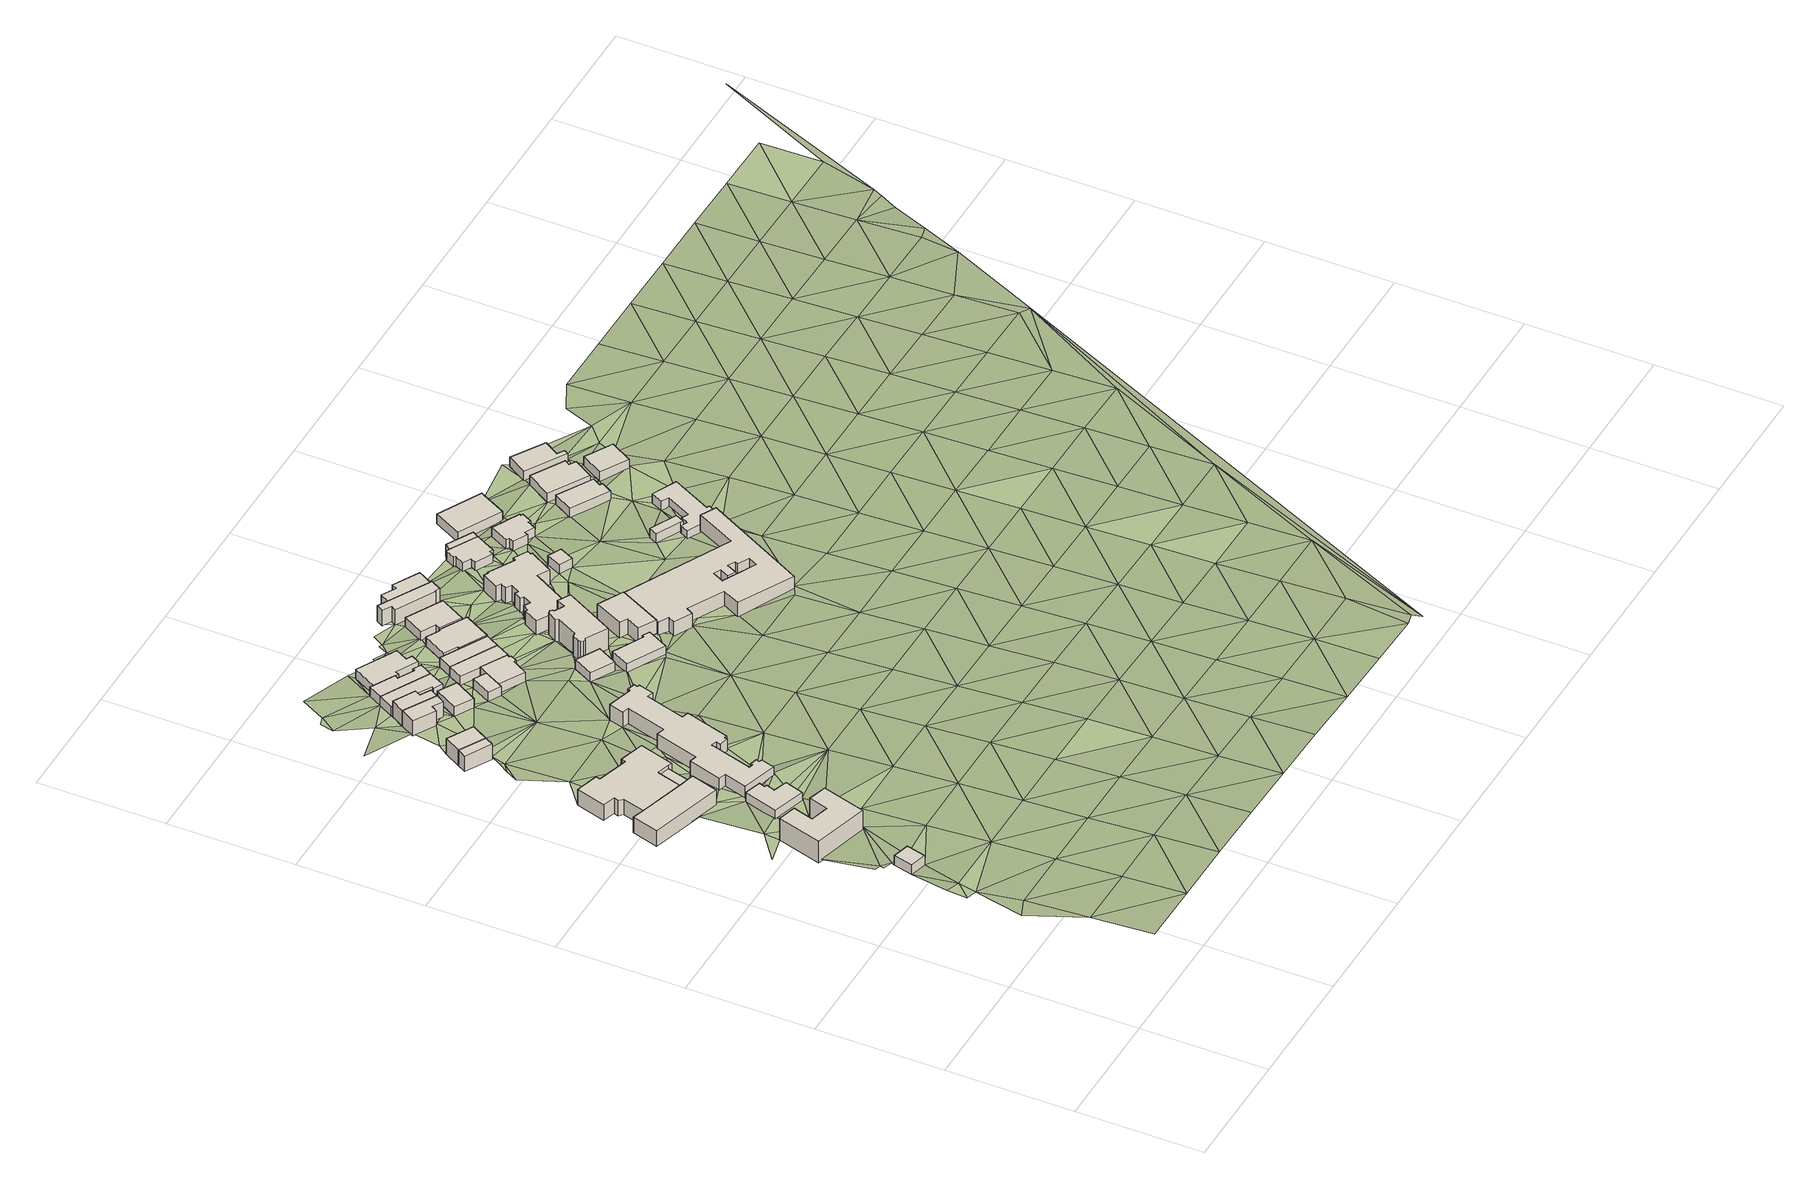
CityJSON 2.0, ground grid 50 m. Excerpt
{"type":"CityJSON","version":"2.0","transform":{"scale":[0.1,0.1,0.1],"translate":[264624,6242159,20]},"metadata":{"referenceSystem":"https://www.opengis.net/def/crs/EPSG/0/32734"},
"CityObjects":{
"building1":{"type":"Building","attributes":{"building":"garage","building:levels":1,"building_height":4.1,"plus_code":"4FRW3F83+FG6","ground_height":39.35,"roof_height":43.45},"geometry":[{"type":"Solid","lod":"1","boundaries":[[[[0,1,2,3]],[[1,4,5,2]],[[4,6,7,5]],[[6,0,3,7]],[[3,2,5,7]],[[6,4,1,0]]]]}]},
"building2":{"type":"Building","attributes":{"address":"Mountain View 2 Vine Road Woodstock Cape Town","building":"apartments","building:levels":3,"building:flats":"12","building_height":9.7,"plus_code":"4FRW3F83+HFX","ground_height":35.69,"roof_height":45.39},"geometry":[{"type":"Solid","lod":"1","boundaries":[[[[8,9,10,11]],[[9,12,13,10]],[[12,14,15,13]],[[14,16,17,15]],[[16,18,19,17]],[[18,20,21,19]],[[20,22,23,21]],[[22,8,11,23]],[[11,10,13,15,17,19,21,23]],[[22,20,18,16,14,12,9,8]]]]}]},
"building3":{"type":"Building","attributes":{"building":"office","building:levels":2,"building_height":6.9,"plus_code":"4FRW3F83+QFG","ground_height":32.77,"roof_height":39.67},"geometry":[{"type":"Solid","lod":"1","boundaries":[[[[24,25,26,27]],[[25,28,29,26]],[[28,30,31,29]],[[30,32,33,31]],[[32,34,35,33]],[[34,24,27,35]],[[27,26,29,31,33,35]],[[34,32,30,28,25,24]]]]}]},
"building4":{"type":"Building","attributes":{"address":"35A Woodstock Cape Town","building":"office","building:levels":2,"building_height":6.9,"plus_code":"4FRW3F83+RGV","ground_height":31.35,"roof_height":38.25},"geometry":[{"type":"Solid","lod":"1","boundaries":[[[[36,37,38,39]],[[37,40,41,38]],[[40,42,43,41]],[[42,44,45,43]],[[44,46,47,45]],[[46,48,49,47]],[[48,50,51,49]],[[50,52,53,51]],[[52,54,55,53]],[[54,56,57,55]],[[56,58,59,57]],[[58,60,61,59]],[[60,62,63,61]],[[62,64,65,63]],[[64,66,67,65]],[[66,36,39,67]],[[39,38,41,43,45,47,49,51,53,55,57,59,61,63,65,67]],[[66,64,62,60,58,56,54,52,50,48,46,44,42,40,37,36]]]]}]},
"building5":{"type":"Building","attributes":{"address":"4 Woodstock Cape Town","building":"house","building:levels":1,"building_height":4.1,"plus_code":"4FRW3F83+MHF","ground_height":34.32,"roof_height":38.42},"geometry":[{"type":"Solid","lod":"1","boundaries":[[[[68,69,70,71]],[[69,72,73,70]],[[72,74,75,73]],[[74,76,77,75]],[[76,78,79,77]],[[78,80,81,79]],[[80,82,83,81]],[[82,68,71,83]],[[71,70,73,75,77,79,81,83]],[[82,80,78,76,74,72,69,68]]]]}]},
"building6":{"type":"Building","attributes":{"building":"yes","building:levels":1,"building_height":4.1,"plus_code":"4FRW3F83+RG5","ground_height":32.77,"roof_height":36.87},"geometry":[{"type":"Solid","lod":"1","boundaries":[[[[84,85,86,87]],[[85,88,89,86]],[[88,90,91,89]],[[90,84,87,91]],[[87,86,89,91]],[[90,88,85,84]]]]}]},
"building7":{"type":"Building","attributes":{"building":"house","building:levels":2,"building_height":6.9,"plus_code":"4FRW3F93+3F5","ground_height":28.97,"roof_height":35.87},"geometry":[{"type":"Solid","lod":"1","boundaries":[[[[92,93,94,95]],[[93,96,97,94]],[[96,98,99,97]],[[98,92,95,99]],[[95,94,97,99]],[[98,96,93,92]]]]}]},
"building8":{"type":"Building","attributes":{"building":"house","building:levels":2,"building_height":6.9,"plus_code":"4FRW3F93+3GC","ground_height":28.97,"roof_height":35.87},"geometry":[{"type":"Solid","lod":"1","boundaries":[[[[98,96,97,99]],[[96,100,101,97]],[[100,102,103,101]],[[102,98,99,103]],[[99,97,101,103]],[[102,100,96,98]]]]}]},
"building9":{"type":"Building","attributes":{"address":"Vine Park 6 Woodstock Cape Town","building":"commercial","building:levels":2,"building_height":6.9,"plus_code":"4FRW3F83+RJ9","ground_height":31.68,"roof_height":38.58},"geometry":[{"type":"Solid","lod":"1","boundaries":[[[[104,105,106,107]],[[105,108,109,106]],[[108,110,111,109]],[[110,112,113,111]],[[112,114,115,113]],[[114,116,117,115]],[[116,118,119,117]],[[118,120,121,119]],[[120,122,123,121]],[[122,124,125,123]],[[124,126,127,125]],[[126,128,129,127]],[[128,130,131,129]],[[130,132,133,131]],[[132,134,135,133]],[[134,136,137,135]],[[136,138,139,137]],[[138,140,141,139]],[[140,142,143,141]],[[142,144,145,143]],[[144,146,147,145]],[[146,148,149,147]],[[148,150,151,149]],[[150,152,153,151]],[[152,154,155,153]],[[154,156,157,155]],[[156,158,159,157]],[[158,160,161,159]],[[160,162,163,161]],[[162,164,165,163]],[[164,166,167,165]],[[166,104,107,167]],[[107,106,109,111,113,115,117,119,121,123,125,127,129,131,133,135,137,139,141,143,145,147,149,151,153,155,157,159,161,163,165,167]],[[166,164,162,160,158,156,154,152,150,148,146,144,142,140,138,136,134,132,130,128,126,124,122,120,118,116,114,112,110,108,105,104]]]]}]},
"building10":{"type":"Building","attributes":{"address":"33 Milner Road Woodstock Cape Town","building":"house","building:levels":2,"building_height":6.9,"plus_code":"4FRW3F93+5G8","ground_height":27.84,"roof_height":34.74},"geometry":[{"type":"Solid","lod":"1","boundaries":[[[[168,169,170,171]],[[169,172,173,170]],[[172,174,175,173]],[[174,176,177,175]],[[176,178,179,177]],[[178,168,171,179]],[[171,170,173,175,177,179]],[[178,176,174,172,169,168]]]]}]},
"building11":{"type":"Building","attributes":{"address":"31 Milner Road Woodstock Cape Town","building":"house","building:levels":2,"building_height":6.9,"plus_code":"4FRW3F93+5H6","ground_height":27.73,"roof_height":34.63},"geometry":[{"type":"Solid","lod":"1","boundaries":[[[[180,181,182,183]],[[181,184,185,182]],[[184,186,187,185]],[[186,188,189,187]],[[188,190,191,189]],[[190,180,183,191]],[[183,182,185,187,189,191]],[[190,188,186,184,181,180]]]]}]},
"building12":{"type":"Building","attributes":{"building":"house","building:levels":1,"building_height":4.1,"plus_code":"4FRW3F93+4JC","ground_height":28.95,"roof_height":33.05},"geometry":[{"type":"Solid","lod":"1","boundaries":[[[[192,193,194,195]],[[193,196,197,194]],[[196,198,199,197]],[[198,192,195,199]],[[195,194,197,199]],[[198,196,193,192]]]]}]},
"building13":{"type":"Building","attributes":{"address":"25 Milner Road Woodstock Cape Town","building":"house","building:levels":1,"building_height":4.1,"plus_code":"4FRW3F93+5HQ","ground_height":27.73,"roof_height":31.83},"geometry":[{"type":"Solid","lod":"1","boundaries":[[[[200,201,202,203]],[[201,204,205,202]],[[204,206,207,205]],[[206,208,209,207]],[[208,210,211,209]],[[210,212,213,211]],[[212,214,215,213]],[[214,200,203,215]],[[203,202,205,207,209,211,213,215]],[[214,212,210,208,206,204,201,200]]]]}]},
"building14":{"type":"Building","attributes":{"address":"23 Milner Road Woodstock Cape Town","building":"house","building:levels":1,"building_height":4.1,"plus_code":"4FRW3F93+6H5","ground_height":27.73,"roof_height":31.83},"geometry":[{"type":"Solid","lod":"1","boundaries":[[[[200,214,215,203]],[[214,216,217,215]],[[216,218,219,217]],[[218,220,221,219]],[[220,222,223,221]],[[222,224,225,223]],[[224,226,227,225]],[[226,200,203,227]],[[203,215,217,219,221,223,225,227]],[[226,224,222,220,218,216,214,200]]]]}]},
"building15":{"type":"Building","attributes":{"building":"garage","building:levels":1,"building_height":4.1,"plus_code":"4FRW3F93+4M2","ground_height":28.95,"roof_height":33.05},"geometry":[{"type":"Solid","lod":"1","boundaries":[[[[228,229,230,231]],[[229,232,233,230]],[[232,234,235,233]],[[234,236,237,235]],[[236,228,231,237]],[[231,230,233,235,237]],[[236,234,232,229,228]]]]}]},
"building16":{"type":"Building","attributes":{"address":"21 Milner Road Woodstock Cape Town","building":"house","building:levels":1,"building_height":4.1,"plus_code":"4FRW3F93+6JP","ground_height":26.5,"roof_height":30.6},"geometry":[{"type":"Solid","lod":"1","boundaries":[[[[238,239,240,241]],[[239,242,243,240]],[[242,244,245,243]],[[244,246,247,245]],[[246,248,249,247]],[[248,250,251,249]],[[250,252,253,251]],[[252,238,241,253]],[[241,240,243,245,247,249,251,253]],[[252,250,248,246,244,242,239,238]]]]}]},
"building17":{"type":"Building","attributes":{"address":"26 Avenue Road Woodstock Cape Town","building":"house","building:levels":1,"building_height":4.1,"plus_code":"4FRW3F93+3MX","ground_height":28.95,"roof_height":33.05},"geometry":[{"type":"Solid","lod":"1","boundaries":[[[[229,228,231,230]],[[228,254,255,231]],[[254,256,257,255]],[[256,258,259,257]],[[258,260,261,259]],[[260,262,263,261]],[[262,264,265,263]],[[264,266,267,265]],[[266,229,230,267]],[[230,231,255,257,259,261,263,265,267]],[[266,264,262,260,258,256,254,228,229]]]]}]},
"building18":{"type":"Building","attributes":{"address":"24 Avenue Road Woodstock Cape Town","building":"house","building:levels":1,"building_height":4.1,"plus_code":"4FRW3F93+4MQ","ground_height":27.73,"roof_height":31.83},"geometry":[{"type":"Solid","lod":"1","boundaries":[[[[268,269,270,271]],[[269,272,273,270]],[[272,274,275,273]],[[274,268,271,275]],[[271,270,273,275]],[[274,272,269,268]]]]}]},
"building19":{"type":"Building","attributes":{"building":"garages","building:levels":1,"building_height":4.1,"plus_code":"4FRW3F83+XQR","ground_height":30.21,"roof_height":34.31},"geometry":[{"type":"Solid","lod":"1","boundaries":[[[[276,277,278,279]],[[277,280,281,278]],[[280,282,283,281]],[[282,276,279,283]],[[279,278,281,283]],[[282,280,277,276]]]]}]},
"building20":{"type":"Building","attributes":{"address":"22 Avenue Road Woodstock Cape Town","building":"house","building:levels":1,"building_height":4.1,"plus_code":"4FRW3F93+5P2","ground_height":27.68,"roof_height":31.78},"geometry":[{"type":"Solid","lod":"1","boundaries":[[[[269,268,271,270]],[[268,284,285,271]],[[284,286,287,285]],[[286,269,270,287]],[[270,271,285,287]],[[286,284,268,269]]]]}]},
"building21":{"type":"Building","attributes":{"address":"20 Avenue Road Woodstock Cape Town","building":"house","building:levels":1,"building_height":4.1,"plus_code":"4FRW3F93+5PH","ground_height":27.44,"roof_height":31.54},"geometry":[{"type":"Solid","lod":"1","boundaries":[[[[288,289,290,291]],[[289,292,293,290]],[[292,294,295,293]],[[294,296,297,295]],[[296,298,299,297]],[[298,300,301,299]],[[300,302,303,301]],[[302,288,291,303]],[[291,290,293,295,297,299,301,303]],[[302,300,298,296,294,292,289,288]]]]}]},
"building22":{"type":"Building","attributes":{"building":"terrace","building:levels":1,"building:units":"2","building_height":4.1,"plus_code":"4FRW3F83+WRV","ground_height":30.21,"roof_height":34.31},"geometry":[{"type":"Solid","lod":"1","boundaries":[[[[304,305,306,307]],[[305,308,309,306]],[[308,310,311,309]],[[310,312,313,311]],[[312,314,315,313]],[[314,304,307,315]],[[307,306,309,311,313,315]],[[314,312,310,308,305,304]]]]}]},
"building23":{"type":"Building","attributes":{"address":"Donne Court Cape Town","building":"apartments","building:levels":3,"building:flats":"6","building_height":9.7,"plus_code":"4FRW3F93+2RV","ground_height":28.79,"roof_height":38.49},"geometry":[{"type":"Solid","lod":"1","boundaries":[[[[316,317,318,319]],[[317,320,321,318]],[[320,322,323,321]],[[322,324,325,323]],[[324,326,327,325]],[[326,328,329,327]],[[328,330,331,329]],[[330,332,333,331]],[[332,334,335,333]],[[334,336,337,335]],[[336,338,339,337]],[[338,340,341,339]],[[340,342,343,341]],[[342,344,345,343]],[[344,346,347,345]],[[346,348,349,347]],[[348,350,351,349]],[[350,352,353,351]],[[352,316,319,353]],[[319,318,321,323,325,327,329,331,333,335,337,339,341,343,345,347,349,351,353]],[[352,350,348,346,344,342,340,338,336,334,332,330,328,326,324,322,320,317,316]]]]}]},
"building24":{"type":"Building","attributes":{"address":"16A Avenue Road Woodstock Cape Town","building":"house","building:levels":1,"building_height":4.1,"plus_code":"4FRW3F93+6Q7","ground_height":26.42,"roof_height":30.52},"geometry":[{"type":"Solid","lod":"1","boundaries":[[[[354,355,356,357]],[[355,358,359,356]],[[358,360,361,359]],[[360,362,363,361]],[[362,364,365,363]],[[364,354,357,365]],[[357,356,359,361,363,365]],[[364,362,360,358,355,354]]]]}]},
"building25":{"type":"Building","attributes":{"address":"Avenue Road Woodstock Cape Town","building":"house","building:levels":2,"building_height":6.9,"plus_code":"4FRW3F93+7Q4","ground_height":26.13,"roof_height":33.03},"geometry":[{"type":"Solid","lod":"1","boundaries":[[[[366,367,368,369]],[[367,370,371,368]],[[370,372,373,371]],[[372,374,375,373]],[[374,376,377,375]],[[376,378,379,377]],[[378,380,381,379]],[[380,382,383,381]],[[382,384,385,383]],[[384,366,369,385]],[[369,368,371,373,375,377,379,381,383,385]],[[384,382,380,378,376,374,372,370,367,366]]]]}]},
"building26":{"type":"Building","attributes":{"building":"yes","building:levels":2,"building_height":6.9,"plus_code":"4FRW3F93+2V4","ground_height":29.6,"roof_height":36.5},"geometry":[{"type":"Solid","lod":"1","boundaries":[[[[386,387,388,389]],[[387,390,391,388]],[[390,392,393,391]],[[392,394,395,393]],[[394,396,397,395]],[[396,386,389,397]],[[389,388,391,393,395,397]],[[396,394,392,390,387,386]]]]}]},
"building27":{"type":"Building","attributes":{"address":"16 Avenue Road Woodstock Cape Town","building":"house","building:levels":2,"building_height":6.9,"plus_code":"4FRW3F93+7RC","ground_height":26.13,"roof_height":33.03},"geometry":[{"type":"Solid","lod":"1","boundaries":[[[[366,398,399,369]],[[398,400,401,399]],[[400,402,403,401]],[[402,404,405,403]],[[404,367,368,405]],[[367,366,369,368]],[[369,399,401,403,405,368]],[[367,404,402,400,398,366]]]]}]},
"building28":{"type":"Building","attributes":{"address":"Avenue Flats Cape Town","building":"apartments","building:levels":2,"building:flats":"8","building_height":6.9,"plus_code":"4FRW3F93+4VM","ground_height":27.24,"roof_height":34.14},"geometry":[{"type":"Solid","lod":"1","boundaries":[[[[406,407,408,409]],[[407,410,411,408]],[[410,412,413,411]],[[412,414,415,413]],[[414,416,417,415]],[[416,418,419,417]],[[418,420,421,419]],[[420,422,423,421]],[[422,424,425,423]],[[424,426,427,425]],[[426,428,429,427]],[[428,430,431,429]],[[430,432,433,431]],[[432,434,435,433]],[[434,436,437,435]],[[436,438,439,437]],[[438,440,441,439]],[[440,442,443,441]],[[442,444,445,443]],[[444,446,447,445]],[[446,448,449,447]],[[448,450,451,449]],[[450,452,453,451]],[[452,454,455,453]],[[454,456,457,455]],[[456,406,409,457]],[[409,408,411,413,415,417,419,421,423,425,427,429,431,433,435,437,439,441,443,445,447,449,451,453,455,457]],[[456,454,452,450,448,446,444,442,440,438,436,434,432,430,428,426,424,422,420,418,416,414,412,410,407,406]]]]}]},
"building29":{"type":"Building","attributes":{"address":"Ruth Prowse School of Art 5 Elson Road Woodstock Cape Town","building":"house","building:levels":2,"building:use":"college","building_height":6.9,"plus_code":"4FRW3F84+W3F","ground_height":29.27,"roof_height":36.17},"geometry":[{"type":"Solid","lod":"1","boundaries":[[[[458,459,460,461]],[[459,462,463,460]],[[462,464,465,463]],[[464,466,467,465]],[[466,468,469,467]],[[468,470,471,469]],[[470,472,473,471]],[[472,474,475,473]],[[474,476,477,475]],[[476,478,479,477]],[[478,480,481,479]],[[480,482,483,481]],[[482,484,485,483]],[[484,458,461,485]],[[486,487,488,489]],[[487,490,491,488]],[[490,492,493,491]],[[492,494,495,493]],[[494,496,497,495]],[[496,498,499,497]],[[498,500,501,499]],[[500,502,503,501]],[[502,504,505,503]],[[504,486,489,505]],[[461,460,463,465,467,469,471,473,475,477,479,481,483,485],[489,488,491,493,495,497,499,501,503,505]],[[484,482,480,478,476,474,472,470,468,466,464,462,459,458],[504,502,500,498,496,494,492,490,487,486]]]]}]},
"building30":{"type":"Building","attributes":{"building":"garage","building:levels":1,"building_height":4.1,"plus_code":"4FRW3F93+4XF","ground_height":28.5,"roof_height":32.6},"geometry":[{"type":"Solid","lod":"1","boundaries":[[[[506,507,508,509]],[[507,510,511,508]],[[510,512,513,511]],[[512,506,509,513]],[[509,508,511,513]],[[512,510,507,506]]]]}]},
"building31":{"type":"Building","attributes":{"address":"1 Elson Road Woodstock Cape Town","building":"house","building:levels":1,"building_height":4.1,"plus_code":"4FRW3F93+6WP","ground_height":25.93,"roof_height":30.03},"geometry":[{"type":"Solid","lod":"1","boundaries":[[[[514,515,516,517]],[[515,518,519,516]],[[518,520,521,519]],[[520,522,523,521]],[[522,524,525,523]],[[524,526,527,525]],[[526,528,529,527]],[[528,530,531,529]],[[530,532,533,531]],[[532,534,535,533]],[[534,514,517,535]],[[517,516,519,521,523,525,527,529,531,533,535]],[[534,532,530,528,526,524,522,520,518,515,514]]]]}]},
"building32":{"type":"Building","attributes":{"building":"garage","building:levels":1,"building_height":4.1,"plus_code":"4FRW3F93+7W5","ground_height":25.93,"roof_height":30.03},"geometry":[{"type":"Solid","lod":"1","boundaries":[[[[514,536,537,517]],[[536,538,539,537]],[[538,515,516,539]],[[515,514,517,516]],[[517,537,539,516]],[[515,538,536,514]]]]}]},
"building33":{"type":"Building","attributes":{"address":"3 Elson Road Woodstock Cape Town","building":"house","building:levels":1,"building_height":4.1,"plus_code":"4FRW3F94+622","ground_height":27,"roof_height":31.1},"geometry":[{"type":"Solid","lod":"1","boundaries":[[[[540,541,542,543]],[[541,544,545,542]],[[544,546,547,545]],[[546,548,549,547]],[[548,550,551,549]],[[550,552,553,551]],[[552,554,555,553]],[[554,556,557,555]],[[556,558,559,557]],[[558,560,561,559]],[[560,562,563,561]],[[562,540,543,563]],[[543,542,545,547,549,551,553,555,557,559,561,563]],[[562,560,558,556,554,552,550,548,546,544,541,540]]]]}]},
"building34":{"type":"Building","attributes":{"address":"4 Birkdale Avenue Woodstock Cape Town","building":"house","building:levels":1,"building_height":4.1,"plus_code":"4FRW3F94+727","ground_height":25.79,"roof_height":29.89},"geometry":[{"type":"Solid","lod":"1","boundaries":[[[[564,565,566,567]],[[565,568,569,566]],[[568,570,571,569]],[[570,564,567,571]],[[567,566,569,571]],[[570,568,565,564]]]]}]},
"building35":{"type":"Building","attributes":{"building":"yes","building:levels":1,"building_height":4.1,"plus_code":"4FRW3F94+23H","ground_height":29.27,"roof_height":33.37},"geometry":[{"type":"Solid","lod":"1","boundaries":[[[[572,573,574,575]],[[573,576,577,574]],[[576,578,579,577]],[[578,580,581,579]],[[580,572,575,581]],[[575,574,577,579,581]],[[580,578,576,573,572]]]]}]},
"building36":{"type":"Building","attributes":{"building":"yes","building:levels":1,"building_height":4.1,"plus_code":"4FRW3F94+25M","ground_height":27.82,"roof_height":31.92},"geometry":[{"type":"Solid","lod":"1","boundaries":[[[[582,583,584,585]],[[583,586,587,584]],[[586,588,589,587]],[[588,590,591,589]],[[590,592,593,591]],[[592,594,595,593]],[[594,596,597,595]],[[596,598,599,597]],[[598,600,601,599]],[[600,602,603,601]],[[602,604,605,603]],[[604,606,607,605]],[[606,608,609,607]],[[608,610,611,609]],[[610,612,613,611]],[[612,582,585,613]],[[585,584,587,589,591,593,595,597,599,601,603,605,607,609,611,613]],[[612,610,608,606,604,602,600,598,596,594,592,590,588,586,583,582]]]]}]},
"building37":{"type":"Building","attributes":{"address":"Woodstock Cape Town","building":"house","building:levels":1,"building_height":4.1,"plus_code":"4FRW3F94+44W","ground_height":26.62,"roof_height":30.72},"geometry":[{"type":"Solid","lod":"1","boundaries":[[[[614,615,616,617]],[[615,618,619,616]],[[618,620,621,619]],[[620,622,623,621]],[[622,624,625,623]],[[624,614,617,625]],[[617,616,619,621,623,625]],[[624,622,620,618,615,614]]]]}]},
"building38":{"type":"Building","attributes":{"address":"Woodstock Cape Town","building":"house","building:levels":1,"building_height":4.1,"plus_code":"4FRW3F94+54X","ground_height":26.62,"roof_height":30.72},"geometry":[{"type":"Solid","lod":"1","boundaries":[[[[626,627,628,629]],[[627,630,631,628]],[[630,632,633,631]],[[632,634,635,633]],[[634,636,637,635]],[[636,626,629,637]],[[629,628,631,633,635,637]],[[636,634,632,630,627,626]]]]}]},
"building39":{"type":"Building","attributes":{"address":"Woodstock Cape Town","building":"house","building:levels":1,"building_height":4.1,"plus_code":"4FRW3F94+65G","ground_height":25.1,"roof_height":29.2},"geometry":[{"type":"Solid","lod":"1","boundaries":[[[[638,639,640,641]],[[639,642,643,640]],[[642,644,645,643]],[[644,646,647,645]],[[646,648,649,647]],[[648,638,641,649]],[[641,640,643,645,647,649]],[[648,646,644,642,639,638]]]]}]},
"building40":{"type":"Building","attributes":{"address":"Woodstock Cape Town","building":"house","building:levels":1,"building_height":4.1,"plus_code":"4FRW3F94+563","ground_height":26,"roof_height":30.1},"geometry":[{"type":"Solid","lod":"1","boundaries":[[[[650,651,652,653]],[[651,654,655,652]],[[654,656,657,655]],[[656,650,653,657]],[[653,652,655,657]],[[656,654,651,650]]]]}]},
"terrain1":{"type":"TINRelief","geometry":[{"type":"CompositeSurface","lod":"1","boundaries":[[[658,659,660]],[[659,661,662]],[[660,663,658]],[[659,664,660]],[[665,666,667]],[[667,666,663]],[[662,664,659]],[[667,1,665]],[[663,660,668]],[[667,4,1]],[[664,668,660]],[[667,663,669]],[[670,671,672]],[[671,673,674]],[[0,6,674]],[[4,667,669]],[[668,669,663]],[[671,674,675]],[[671,675,672]],[[676,664,662]],[[677,678,8]],[[675,674,6]],[[6,4,679]],[[664,676,668]],[[662,680,676]],[[669,679,4]],[[22,677,8]],[[675,6,679]],[[22,681,682]],[[683,684,685]],[[686,677,22]],[[681,687,682]],[[688,669,668]],[[686,22,682]],[[677,82,685]],[[668,676,688]],[[677,686,82]],[[689,675,679]],[[690,675,689]],[[685,82,683]],[[682,691,686]],[[692,679,669]],[[688,693,669]],[[682,690,691]],[[694,58,56]],[[676,680,695]],[[82,696,683]],[[697,698,699]],[[689,679,692]],[[700,683,696]],[[683,700,699]],[[692,669,693]],[[54,701,56]],[[82,702,696]],[[697,699,703]],[[695,688,676]],[[694,56,704]],[[680,705,695]],[[702,706,707]],[[707,708,709]],[[696,710,700]],[[709,691,711]],[[712,694,713]],[[690,689,714]],[[701,704,56]],[[713,715,712]],[[703,699,716]],[[700,716,699]],[[702,717,696]],[[717,702,707]],[[703,718,719]],[[707,709,717]],[[713,720,715]],[[718,703,716]],[[690,721,691]],[[722,693,688]],[[720,713,723]],[[714,689,692]],[[721,711,691]],[[724,694,704]],[[713,694,724]],[[709,711,721]],[[725,726,727]],[[688,695,722]],[[718,716,728]],[[728,716,729]],[[728,730,718]],[[690,714,721]],[[721,717,709]],[[731,727,726]],[[732,733,734]],[[102,100,735]],[[734,731,726]],[[704,730,724]],[[736,737,738]],[[739,723,713]],[[731,740,727]],[[728,729,741]],[[695,705,742]],[[733,717,721]],[[693,743,692]],[[739,744,723]],[[728,741,730]],[[693,722,745]],[[734,746,731]],[[100,747,735]],[[735,747,737]],[[740,731,748]],[[749,734,733]],[[739,713,724]],[[100,744,739]],[[168,738,737]],[[750,751,752]],[[743,693,745]],[[730,741,150]],[[749,746,734]],[[724,730,150]],[[746,753,754]],[[722,695,755]],[[756,714,692]],[[733,721,749]],[[750,738,757]],[[738,168,758]],[[198,747,100]],[[757,751,750]],[[150,741,759]],[[753,746,749]],[[758,168,760]],[[742,755,695]],[[757,738,758]],[[761,762,747]],[[192,100,739]],[[198,100,192]],[[198,761,747]],[[724,148,739]],[[692,743,756]],[[148,724,150]],[[152,150,759]],[[760,188,758]],[[763,745,722]],[[764,721,714]],[[226,765,751]],[[198,766,761]],[[226,751,757]],[[753,749,767]],[[753,767,768]],[[204,758,188]],[[198,196,766]],[[755,763,722]],[[188,186,204]],[[186,184,204]],[[739,234,192]],[[196,184,766]],[[204,184,206]],[[769,768,770]],[[764,714,756]],[[771,192,234]],[[206,184,208]],[[745,772,743]],[[721,773,749]],[[234,739,236]],[[184,196,210]],[[769,770,774]],[[767,770,768]],[[192,771,193]],[[210,208,184]],[[226,775,765]],[[776,739,148]],[[777,148,778]],[[196,779,210]],[[224,780,226]],[[763,772,745]],[[234,232,771]],[[193,779,196]],[[226,780,238]],[[781,236,739]],[[232,193,771]],[[755,742,782]],[[764,773,721]],[[783,780,224]],[[148,777,784]],[[238,775,226]],[[193,785,779]],[[756,743,786]],[[749,787,767]],[[224,222,783]],[[777,788,789]],[[739,776,781]],[[790,791,788]],[[785,193,232]],[[789,788,791]],[[222,220,783]],[[781,228,236]],[[784,776,148]],[[742,792,782]],[[269,214,779]],[[779,785,269]],[[772,786,743]],[[789,784,777]],[[218,793,783]],[[770,767,787]],[[218,783,220]],[[785,232,794]],[[795,763,755]],[[232,796,794]],[[787,749,773]],[[238,797,775]],[[798,793,218]],[[789,791,799]],[[756,800,764]],[[218,216,798]],[[214,286,216]],[[269,286,214]],[[770,801,791]],[[799,784,789]],[[794,802,785]],[[238,803,797]],[[798,216,286]],[[755,782,795]],[[786,800,756]],[[776,804,781]],[[781,805,806]],[[804,776,784]],[[286,807,798]],[[772,763,808]],[[804,805,781]],[[809,807,803]],[[286,810,807]],[[802,794,811]],[[770,787,801]],[[812,773,764]],[[799,791,801]],[[813,784,799]],[[814,797,815]],[[815,797,803]],[[286,816,810]],[[811,817,818]],[[802,811,818]],[[772,808,786]],[[807,819,803]],[[819,807,810]],[[763,795,808]],[[800,812,764]],[[810,816,820]],[[821,805,804]],[[813,799,314]],[[792,822,782]],[[286,823,816]],[[804,824,825]],[[825,826,804]],[[824,804,827]],[[803,828,815]],[[328,818,805]],[[829,830,815]],[[804,826,821]],[[804,282,827]],[[282,813,314]],[[828,803,819]],[[818,328,802]],[[831,787,773]],[[829,815,828]],[[832,827,282]],[[328,805,821]],[[833,799,801]],[[834,800,786]],[[823,835,816]],[[801,787,833]],[[836,802,837]],[[812,831,773]],[[838,282,314]],[[823,836,835]],[[838,832,282]],[[819,839,828]],[[819,840,839]],[[782,841,795]],[[330,821,842]],[[808,834,786]],[[355,829,828]],[[843,844,829]],[[828,839,845]],[[328,837,802]],[[835,836,837]],[[838,314,846]],[[847,828,845]],[[330,328,821]],[[314,848,846]],[[822,841,782]],[[355,843,829]],[[849,833,787]],[[288,845,839]],[[831,850,787]],[[846,851,838]],[[852,853,838]],[[851,852,838]],[[837,328,326]],[[800,854,812]],[[837,855,835]],[[856,845,288]],[[857,858,843]],[[846,859,851]],[[833,860,859]],[[861,800,834]],[[324,837,326]],[[835,862,288]],[[849,787,850]],[[860,833,863]],[[795,864,808]],[[838,853,348]],[[851,865,852]],[[851,859,866]],[[855,862,835]],[[841,867,795]],[[322,320,317]],[[324,316,837]],[[868,843,355]],[[860,866,859]],[[852,869,853]],[[322,316,324]],[[849,863,833]],[[831,812,854]],[[317,316,322]],[[800,861,854]],[[856,288,870]],[[871,860,863]],[[855,872,862]],[[348,853,869]],[[873,868,355]],[[288,862,874]],[[795,867,864]],[[870,873,856]],[[875,834,808]],[[876,288,874]],[[877,874,862]],[[878,870,288]],[[876,878,288]],[[879,841,822]],[[880,874,877]],[[881,850,831]],[[873,882,868]],[[873,870,882]],[[883,868,882]],[[884,849,850]],[[348,869,386]],[[885,886,849]],[[834,875,861]],[[864,875,808]],[[881,831,854]],[[849,884,885]],[[887,878,876]],[[888,876,889]],[[841,879,867]],[[888,887,876]],[[890,882,870]],[[822,891,879]],[[892,878,887]],[[878,890,870]],[[350,348,893]],[[882,890,384]],[[885,894,886]],[[366,384,398]],[[348,386,893]],[[885,884,894]],[[895,884,850]],[[896,897,350]],[[895,850,881]],[[890,898,899]],[[896,350,893]],[[900,864,867]],[[398,384,901]],[[861,902,854]],[[903,893,386]],[[384,890,901]],[[875,904,861]],[[890,899,901]],[[900,867,879]],[[881,854,902]],[[861,904,902]],[[901,520,398]],[[424,422,899]],[[895,905,884]],[[901,899,906]],[[893,903,512]],[[896,893,510]],[[518,398,520]],[[891,907,879]],[[903,386,908]],[[909,899,422]],[[899,909,906]],[[881,905,895]],[[910,911,912]],[[875,864,913]],[[910,914,911]],[[915,901,906]],[[896,510,507]],[[900,916,864]],[[893,512,510]],[[901,522,520]],[[896,507,416]],[[911,917,912]],[[903,918,512]],[[919,914,910]],[[909,422,420]],[[920,906,909]],[[418,416,420]],[[905,881,921]],[[507,420,416]],[[913,904,875]],[[922,914,923]],[[923,914,924]],[[913,864,916]],[[881,902,921]],[[925,920,909]],[[919,924,914]],[[518,515,538]],[[925,926,920]],[[922,923,927]],[[928,909,420]],[[927,923,924]],[[908,918,903]],[[909,928,925]],[[907,929,879]],[[924,919,930]],[[420,507,550]],[[931,900,879]],[[507,506,550]],[[925,928,932]],[[928,420,550]],[[514,925,932]],[[506,512,933]],[[928,934,932]],[[512,918,933]],[[536,935,538]],[[936,929,907]],[[904,937,902]],[[938,905,921]],[[931,879,929]],[[939,904,913]],[[514,932,940]],[[506,554,550]],[[940,536,514]],[[941,916,900]],[[506,933,554]],[[550,554,552]],[[580,933,918]],[[921,902,937]],[[938,942,905]],[[904,939,937]],[[943,918,908]],[[536,944,935]],[[580,918,943]],[[940,944,536]],[[900,931,941]],[[580,578,933]],[[558,556,554]],[[482,905,942]],[[945,913,916]],[[558,554,946]],[[540,944,940]],[[554,933,947]],[[908,458,943]],[[948,936,949]],[[572,580,943]],[[950,938,921]],[[560,558,946]],[[560,540,562]],[[946,554,947]],[[560,944,540]],[[948,929,936]],[[945,916,941]],[[950,921,937]],[[933,578,951]],[[952,939,913]],[[946,627,560]],[[573,953,954]],[[627,944,560]],[[576,573,954]],[[594,578,576]],[[947,933,955]],[[931,929,948]],[[942,938,956]],[[947,614,946]],[[942,957,482]],[[954,594,576]],[[946,614,627]],[[913,945,952]],[[956,938,950]],[[594,951,578]],[[951,955,933]],[[954,958,959]],[[931,948,941]],[[937,939,960]],[[944,626,565]],[[944,627,626]],[[959,594,954]],[[961,957,942]],[[592,951,594]],[[939,952,960]],[[961,942,956]],[[630,627,614]],[[962,963,590]],[[941,964,945]],[[965,950,937]],[[966,955,951]],[[565,626,967]],[[957,968,963]],[[592,590,951]],[[624,630,614]],[[948,964,941]],[[624,969,966]],[[967,970,565]],[[968,957,961]],[[937,960,965]],[[948,949,971]],[[624,966,972]],[[963,968,590]],[[966,951,973]],[[945,974,952]],[[956,950,975]],[[972,630,624]],[[967,626,636]],[[973,951,590]],[[630,972,632]],[[964,974,945]],[[972,966,973]],[[970,967,976]],[[950,965,975]],[[634,632,636]],[[636,977,967]],[[978,632,972]],[[979,961,956]],[[636,632,977]],[[980,590,968]],[[590,980,973]],[[952,981,960]],[[978,977,632]],[[974,982,952]],[[956,975,979]],[[976,648,983]],[[984,648,985]],[[964,948,971]],[[960,981,965]],[[986,968,961]],[[952,982,981]],[[977,978,987]],[[980,650,973]],[[977,987,984]],[[978,650,987]],[[974,964,971]],[[968,986,980]],[[961,979,986]],[[984,988,648]],[[988,983,648]],[[984,987,988]],[[989,975,965]],[[981,990,965]],[[980,991,650]],[[992,982,974]],[[975,989,979]],[[965,990,989]],[[980,986,991]],[[993,987,650]],[[974,971,992]],[[981,982,994]],[[987,993,988]],[[993,650,991]],[[981,994,990]],[[995,971,949]],[[996,986,979]],[[982,992,994]],[[989,997,979]],[[988,993,998]],[[979,997,996]],[[999,989,990]],[[1000,991,986]],[[993,1001,998]],[[994,999,990]],[[991,1000,993]],[[1000,986,996]],[[971,1002,992]],[[1003,997,989]],[[989,999,1003]],[[992,1002,994]],[[1001,993,1004]],[[1004,993,1000]],[[999,994,1002]],[[996,997,1005]],[[997,1003,1006]],[[997,1006,1005]],[[1001,1004,1007]],[[1003,999,1008]],[[1000,996,1009]],[[1008,999,1002]],[[1009,996,1005]],[[1010,1006,1003]],[[1011,1004,1000]],[[971,995,1002]],[[1008,1010,1003]],[[1009,1011,1000]],[[1012,1007,1004]],[[1013,1005,1006]],[[1010,1014,1006]],[[1012,1004,1011]],[[1009,1005,1013]],[[1006,1014,1013]],[[1008,1002,995]],[[1008,1015,1010]],[[1015,1014,1010]],[[1011,1009,1016]],[[1013,1017,1009]],[[995,1015,1008]],[[1009,1017,1016]],[[1014,1018,1013]],[[1012,1011,1019]],[[1015,1018,1014]],[[1019,1011,1016]],[[1020,1017,1013]],[[1018,1015,995]],[[1020,1013,1018]],[[1021,1016,1017]],[[1020,1022,1017]],[[995,1023,1018]],[[1021,1017,1022]],[[1023,1020,1018]],[[1024,1019,1016]],[[1024,1016,1021]],[[1022,1020,1025]],[[1020,1023,1026]],[[1020,1026,1025]],[[1021,1022,1027]],[[1028,1026,1023]],[[1027,1022,1025]],[[1024,1021,1029]],[[1026,1028,1025]],[[1029,1021,1027]],[[1028,1030,1025]],[[1030,1031,1025]],[[1032,1027,1025]],[[1031,1032,1025]],[[1033,1027,1032]],[[1034,1029,1027]],[[1034,1027,1033]],[[1035,1033,1032]]]}]}
},
"vertices":[
[216,1049,193],[196,972,193],[196,972,235],[216,1049,235],[262,955,193],[262,955,235],[282,1032,193],[282,1032,235],
[200,1483,157],[148,1307,157],[148,1307,254],[200,1483,254],[366,1245,157],[366,1245,254],[416,1417,157],[416,1417,254],[343,1438,157],[343,1438,254],[320,1361,157],[320,1361,254],[247,1382,157],[247,1382,254],[271,1463,157],[271,1463,254],
[280,1898,128],[101,1951,128],[101,1951,197],[280,1898,197],[43,1969,128],[43,1969,197],[10,1863,128],[10,1863,197],[301,1777,128],[301,1777,197],[333,1885,128],[333,1885,197],
[101,1951,113],[280,1898,113],[280,1898,182],[101,1951,182],[285,1912,113],[285,1912,182],[312,2007,113],[312,2007,182],[362,1993,113],[362,1993,182],[378,1987,113],[378,1987,182],[419,2124,113],[419,2124,182],[321,2153,113],[321,2153,182],[315,2135,113],[315,2135,182],[192,2172,113],[192,2172,182],[197,2189,113],[197,2189,182],[107,2216,113],[107,2216,182],[71,2098,113],[71,2098,182],[122,2082,113],[122,2082,182],[116,2063,113],[116,2063,182],[130,2050,113],[130,2050,182],
[306,1552,143],[435,1512,143],[435,1512,184],[306,1552,184],[459,1587,143],[459,1587,184],[404,1605,143],[404,1605,184],[416,1641,143],[416,1641,184],[406,1644,143],[406,1644,184],[414,1667,143],[414,1667,184],[349,1688,143],[349,1688,184],
[362,1993,128],[312,2007,128],[312,2007,169],[362,1993,169],[285,1912,128],[285,1912,169],[335,1898,128],[335,1898,169],
[119,2656,90],[220,2600,90],[220,2600,159],[119,2656,159],[239,2635,90],[239,2635,159],[139,2691,90],[139,2691,159],
[277,2701,90],[277,2701,159],[176,2757,90],[176,2757,159],
[513,1661,117],[529,1715,117],[529,1715,186],[513,1661,186],[517,1719,117],[517,1719,186],[521,1732,117],[521,1732,186],[493,1740,117],[493,1740,186],[490,1731,117],[490,1731,186],[474,1736,117],[474,1736,186],[524,1905,117],[524,1905,186],[544,1899,117],[544,1899,186],[539,1881,117],[539,1881,186],[576,1871,117],[576,1871,186],[580,1883,117],[580,1883,186],[590,1880,117],[590,1880,186],[642,2056,117],[642,2056,186],[615,2064,117],[615,2064,186],[661,2220,117],[661,2220,186],[686,2213,117],[686,2213,186],[703,2273,117],[703,2273,186],[693,2276,117],[693,2276,186],[697,2290,117],[697,2290,186],[666,2299,117],[666,2299,186],[663,2289,117],[663,2289,186],[563,2318,117],[563,2318,186],[545,2260,117],[545,2260,186],[573,2252,117],[573,2252,186],[525,2092,117],[525,2092,186],[493,2101,117],[493,2101,186],[441,1926,117],[441,1926,186],[413,1934,117],[413,1934,186],[373,1802,117],[373,1802,186],[402,1794,117],[402,1794,186],[374,1702,117],[374,1702,186],
[257,2966,78],[224,2909,78],[224,2909,147],[257,2966,147],[309,2860,78],[309,2860,147],[323,2883,78],[323,2883,147],[363,2860,78],[363,2860,147],[383,2894,78],[383,2894,147],
[257,2966,77],[383,2894,77],[383,2894,146],[257,2966,146],[402,2927,77],[402,2927,146],[362,2950,77],[362,2950,146],[374,2973,77],[374,2973,146],[290,3019,77],[290,3019,146],
[444,2782,89],[495,2873,89],[495,2873,130],[444,2782,130],[424,2913,89],[424,2913,130],[372,2822,89],[372,2822,130],
[323,3084,77],[289,3024,77],[289,3024,118],[323,3084,118],[380,2973,77],[380,2973,118],[385,2982,77],[385,2982,118],[450,2946,77],[450,2946,118],[445,2937,77],[445,2937,118],[479,2919,77],[479,2919,118],[511,2983,77],[511,2983,118],
[539,3033,77],[539,3033,118],[507,3050,77],[507,3050,118],[502,3040,77],[502,3040,118],[439,3074,77],[439,3074,118],[447,3088,77],[447,3088,118],[353,3138,77],[353,3138,118],
[552,2740,89],[587,2806,89],[587,2806,130],[552,2740,130],[538,2832,89],[538,2832,130],[495,2752,89],[495,2752,130],[544,2726,89],[544,2726,130],
[430,3231,65],[378,3135,65],[378,3135,106],[430,3231,106],[471,3086,65],[471,3086,106],[479,3101,65],[479,3101,106],[563,3056,65],[563,3056,106],[581,3088,65],[581,3088,106],[558,3100,65],[558,3100,106],[584,3149,65],[584,3149,106],
[650,2686,89],[650,2686,130],[684,2746,89],[684,2746,130],[692,2742,89],[692,2742,130],[708,2770,89],[708,2770,130],[700,2774,89],[700,2774,130],[706,2784,89],[706,2784,130],[607,2839,89],[607,2839,130],
[751,2844,77],[573,2940,77],[573,2940,118],[751,2844,118],[542,2883,77],[542,2883,118],[719,2784,77],[719,2784,118],
[774,2555,102],[732,2477,102],[732,2477,143],[774,2555,143],[823,2428,102],[823,2428,143],[865,2506,102],[865,2506,143],
[780,2897,77],[780,2897,118],[602,2993,77],[602,2993,118],
[844,3007,74],[741,3063,74],[741,3063,115],[844,3007,115],[738,3058,74],[738,3058,115],[685,3087,74],[685,3087,115],[633,2992,74],[633,2992,115],[685,2964,74],[685,2964,115],[682,2959,74],[682,2959,115],[787,2902,74],[787,2902,115],
[831,2385,102],[979,2309,102],[979,2309,143],[831,2385,143],[1022,2392,102],[1022,2392,143],[994,2407,102],[994,2407,143],[989,2399,102],[989,2399,143],[870,2460,102],[870,2460,143],
[983,2725,88],[970,2696,88],[970,2696,185],[983,2725,185],[934,2714,88],[934,2714,185],[934,2721,88],[934,2721,185],[927,2729,88],[927,2729,185],[914,2727,88],[914,2727,185],[893,2692,88],[893,2692,185],[897,2681,88],[897,2681,185],[854,2598,88],[854,2598,185],[841,2596,88],[841,2596,185],[826,2569,88],[826,2569,185],[824,2561,88],[824,2561,185],[828,2552,88],[828,2552,185],[835,2548,88],[835,2548,185],[845,2553,88],[845,2553,185],[930,2506,88],[930,2506,185],[1035,2702,88],[1035,2702,185],[1030,2707,88],[1030,2707,185],[986,2731,88],[986,2731,185],
[898,3127,64],[757,3203,64],[757,3203,105],[898,3127,105],[711,3120,64],[711,3120,105],[767,3090,64],[767,3090,105],[758,3072,64],[758,3072,105],[843,3026,64],[843,3026,105],
[940,3197,61],[785,3283,61],[785,3283,130],[940,3197,130],[745,3304,61],[745,3304,130],[730,3277,61],[730,3277,130],[764,3258,61],[764,3258,130],[753,3238,61],[753,3238,130],[903,3157,61],[903,3157,130],[906,3161,61],[906,3161,130],[924,3152,61],[924,3152,130],[947,3195,61],[947,3195,130],
[1152,2557,96],[1052,2609,96],[1052,2609,165],[1152,2557,165],[997,2495,96],[997,2495,165],[1028,2479,96],[1028,2479,165],[1001,2425,96],[1001,2425,165],[1066,2387,96],[1066,2387,165],
[971,3252,61],[971,3252,130],[869,3308,61],[869,3308,130],[858,3288,61],[858,3288,130],[804,3318,61],[804,3318,130],
[983,2725,72],[986,2731,72],[986,2731,141],[983,2725,141],[1030,2707,72],[1030,2707,141],[1124,2876,72],[1124,2876,141],[1171,2850,72],[1171,2850,141],[1225,2945,72],[1225,2945,141],[1219,2948,72],[1219,2948,141],[1227,2964,72],[1227,2964,141],[1173,2993,72],[1173,2993,141],[1166,2981,72],[1166,2981,141],[1063,3038,72],[1063,3038,141],[1061,3033,72],[1061,3033,141],[1044,3043,72],[1044,3043,141],[1008,2979,72],[1008,2979,141],[1029,2967,72],[1029,2967,141],[1016,2943,72],[1016,2943,141],[1037,2931,72],[1037,2931,141],[1018,2896,72],[1018,2896,141],[1005,2904,72],[1005,2904,141],[988,2873,72],[988,2873,141],[1000,2866,72],[1000,2866,141],[982,2833,72],[982,2833,141],[958,2846,72],[958,2846,141],[944,2823,72],[944,2823,141],[935,2828,72],[935,2828,141],[903,2770,72],[903,2770,141],
[1644,2506,93],[1568,2348,93],[1568,2348,162],[1644,2506,162],[1152,2557,93],[1152,2557,162],[1066,2387,93],[1066,2387,162],[1061,2378,93],[1061,2378,162],[1101,2358,93],[1101,2358,162],[1087,2331,93],[1087,2331,162],[1157,2295,93],[1157,2295,162],[1171,2322,93],[1171,2322,162],[1313,2248,93],[1313,2248,162],[1278,2180,93],[1278,2180,162],[1492,2068,93],[1492,2068,162],[1700,2466,93],[1700,2466,162],[1705,2474,93],[1705,2474,162],[1383,2325,93],[1411,2311,93],[1411,2311,162],[1383,2325,162],[1392,2274,93],[1392,2274,162],[1423,2259,93],[1423,2259,162],[1443,2299,93],[1443,2299,162],[1471,2285,93],[1471,2285,162],[1464,2272,93],[1464,2272,162],[1509,2249,93],[1509,2249,162],[1492,2215,93],[1492,2215,162],[1361,2280,93],[1361,2280,162],
[1306,2874,85],[1254,2899,85],[1254,2899,126],[1306,2874,126],[1225,2842,85],[1225,2842,126],[1277,2816,85],[1277,2816,126],
[1267,3176,59],[1164,3232,59],[1164,3232,100],[1267,3176,100],[1149,3238,59],[1149,3238,100],[1128,3199,59],[1128,3199,100],[1136,3195,59],[1136,3195,100],[1116,3158,59],[1116,3158,100],[1148,3141,59],[1148,3141,100],[1137,3121,59],[1137,3121,100],[1204,3086,59],[1204,3086,100],[1213,3102,59],[1213,3102,100],[1225,3096,59],[1225,3096,100],
[1281,3200,59],[1281,3200,100],[1178,3256,59],[1178,3256,100],
[1427,3094,70],[1319,3148,70],[1319,3148,111],[1427,3094,111],[1282,3073,70],[1282,3073,111],[1294,3067,70],[1294,3067,111],[1284,3048,70],[1284,3048,111],[1340,3020,70],[1340,3020,111],[1347,3034,70],[1347,3034,111],[1385,3015,70],[1385,3015,111],[1402,3048,70],[1402,3048,111],[1411,3043,70],[1411,3043,111],[1432,3084,70],[1432,3084,111],[1423,3088,70],[1423,3088,111],
[1426,3159,58],[1483,3268,58],[1483,3268,99],[1426,3159,99],[1312,3357,58],[1312,3357,99],[1255,3248,58],[1255,3248,99],
[1612,2564,93],[1620,2559,93],[1620,2559,134],[1612,2564,134],[1637,2594,93],[1637,2594,134],[1533,2646,93],[1533,2646,134],[1516,2611,93],[1516,2611,134],
[1700,2466,78],[1715,2458,78],[1715,2458,119],[1700,2466,119],[1749,2523,78],[1749,2523,119],[1738,2528,78],[1738,2528,119],[1817,2683,78],[1817,2683,119],[1720,2729,78],[1720,2729,119],[1697,2682,78],[1697,2682,119],[1726,2668,78],[1726,2668,119],[1675,2568,78],[1675,2568,119],[1651,2580,78],[1651,2580,119],[1636,2551,78],[1636,2551,119],[1620,2559,78],[1620,2559,119],[1612,2564,78],[1612,2564,119],[1595,2531,78],[1595,2531,119],[1644,2506,78],[1644,2506,119],[1705,2474,78],[1705,2474,119],
[1580,3030,66],[1536,2955,66],[1536,2955,107],[1580,3030,107],[1682,2870,66],[1682,2870,107],[1707,2912,66],[1707,2912,107],[1696,2919,66],[1696,2919,107],[1716,2952,66],[1716,2952,107],
[1634,3157,66],[1575,3060,66],[1575,3060,107],[1634,3157,107],[1726,2970,66],[1726,2970,107],[1773,3048,66],[1773,3048,107],[1748,3063,66],[1748,3063,107],[1760,3083,66],[1760,3083,107],
[1708,3271,51],[1660,3194,51],[1660,3194,92],[1708,3271,92],[1814,3100,51],[1814,3100,92],[1825,3118,51],[1825,3118,92],[1797,3135,51],[1797,3135,92],[1834,3194,51],[1834,3194,92],
[1921,2979,60],[1815,3039,60],[1815,3039,101],[1921,2979,101],[1764,2952,60],[1764,2952,101],[1870,2891,60],[1870,2891,101],
[129,515,228],[205,290,246],[205,545,228],[205,40,263],[454,40,261],[189,723,212],[454,290,245],[152,814,212],[147,735,212],[205,795,212],[454,545,229],[454,795,212],[164,1098,193],[190,1090,193],[148,1307,174],[185,1075,193],[220,1062,193],[366,1245,178],[703,290,244],[205,1545,157],[94,1459,157],[454,1045,195],[703,40,260],[247,1382,174],[343,1438,159],[301,1777,141],[10,1863,142],[205,1795,141],[306,1552,157],[320,1361,174],[703,545,228],[454,1295,178],[416,1417,178],[435,1512,159],[703,1045,197],[703,795,213],[205,2295,113],[952,290,239],[374,1702,143],[285,1912,141],[280,1898,141],[333,1885,143],[373,1802,143],[315,2135,128],[414,1667,159],[335,1898,143],[321,2153,128],[952,40,252],[406,1644,159],[416,1641,159],[404,1605,159],[459,1587,159],[402,1794,143],[454,1545,159],[146,2472,101],[205,2545,101],[703,1295,181],[172,2519,101],[413,1934,130],[513,1661,159],[378,1987,130],[362,1993,130],[197,2561,101],[703,1545,163],[952,545,226],[220,2600,101],[454,2295,117],[490,1731,143],[493,1740,143],[474,1736,143],[454,2045,130],[441,1926,130],[419,2124,130],[539,1881,143],[517,1719,143],[529,1715,143],[521,1732,143],[205,2795,90],[50,3009,81],[224,2909,90],[205,3045,78],[454,2545,103],[524,1905,143],[493,2101,130],[1201,40,243],[952,1045,197],[239,2635,101],[952,795,212],[576,1871,143],[309,2860,90],[544,1899,143],[703,1795,146],[140,3173,66],[185,3239,66],[153,3228,66],[590,1880,146],[580,1883,146],[1201,290,229],[952,1295,177],[323,3084,78],[289,3024,78],[525,2092,130],[290,3019,78],[363,2860,89],[323,2883,90],[1201,545,219],[952,1545,159],[239,3336,66],[383,2894,89],[703,2045,134],[642,2056,134],[615,2064,134],[686,2213,121],[454,2795,89],[1201,795,209],[952,1795,143],[661,2220,121],[429,3262,65],[703,2545,105],[666,2299,121],[663,2289,121],[479,2919,89],[378,3135,77],[650,2686,90],[1450,290,219],[471,3086,77],[732,2477,105],[542,2883,89],[1201,1045,191],[952,2045,128],[697,2290,121],[703,2295,121],[693,2276,121],[703,2273,121],[1450,40,232],[479,3101,77],[607,2839,90],[1450,545,208],[587,2806,90],[538,3203,65],[563,3056,77],[831,2385,115],[1201,1295,172],[952,2295,115],[719,2784,90],[584,3149,77],[774,2555,105],[692,2742,90],[684,2746,90],[581,3088,77],[1450,795,198],[558,3100,77],[633,2992,77],[706,2784,90],[1201,1545,154],[823,2428,105],[549,3223,65],[601,3196,64],[682,2959,77],[700,2774,90],[708,2770,90],[685,3087,77],[685,2964,77],[841,2596,102],[1699,40,215],[780,2897,90],[828,2552,102],[824,2561,105],[826,2569,105],[835,2548,102],[711,3120,77],[634,3229,64],[622,3235,64],[1201,1795,137],[845,2553,102],[979,2309,115],[1450,1045,184],[787,2902,90],[751,2844,90],[903,2770,88],[930,2506,102],[741,3063,77],[738,3058,77],[1699,290,207],[854,2598,102],[753,3238,64],[659,3274,64],[758,3072,77],[994,2407,115],[767,3090,77],[989,2399,115],[1157,2295,107],[1201,2045,121],[1001,2425,102],[997,2495,102],[952,2545,102],[1450,1545,150],[935,2828,88],[843,3026,74],[764,3258,64],[730,3277,64],[1022,2392,115],[1061,2378,115],[1450,1295,167],[958,2846,88],[1087,2331,107],[1699,795,186],[1028,2479,102],[1066,2387,115],[1699,545,196],[903,3157,74],[1052,2609,102],[952,3045,74],[1101,2358,107],[944,2823,88],[898,3127,74],[988,2873,88],[1699,1045,174],[1005,2904,88],[982,2833,88],[1008,2979,74],[1948,290,198],[1000,2866,88],[1450,1795,133],[924,3152,74],[906,3161,74],[1278,2180,107],[1201,2295,107],[1171,2322,107],[1016,2943,74],[1037,2931,74],[1018,2896,88],[1044,3043,74],[1948,40,203],[1029,2967,74],[1201,2795,85],[1313,2248,107],[1450,2045,118],[1171,2850,85],[1124,2876,85],[1061,3033,74],[1063,3038,74],[1948,545,187],[1116,3158,72],[1699,1545,146],[1201,2545,96],[1699,1295,161],[1492,2068,118],[1137,3121,72],[2152,29,212],[1568,2348,106],[1201,3045,72],[1361,2280,106],[1392,2274,106],[1383,2325,106],[1948,1045,163],[1423,2259,106],[1148,3141,72],[1948,795,174],[1411,2311,106],[1450,2545,93],[1492,2215,106],[1204,3086,72],[1699,1795,132],[1443,2299,106],[1450,2295,106],[1464,2272,106],[1225,3096,72],[1213,3102,72],[1471,2285,106],[1284,3048,72],[2197,290,194],[1509,2249,106],[2197,545,178],[1282,3073,72],[1450,2795,81],[1294,3067,72],[1255,3248,59],[2197,40,212],[1948,1545,141],[1699,2045,119],[1948,1295,153],[1319,3148,72],[2197,795,165],[1699,2295,106],[1595,2531,93],[1426,3159,70],[2197,1045,155],[1450,3045,70],[1536,2955,70],[2447,545,174],[2209,2,212],[1948,1795,128],[1699,2795,78],[2197,1295,145],[1636,2551,93],[1651,2580,93],[1682,2870,78],[1948,2045,116],[1715,2458,93],[1675,2568,93],[1726,2668,93],[2197,1545,134],[1948,2295,104],[1738,2528,93],[1749,2523,93],[2447,795,162],[2197,1795,124],[1707,2912,78],[1660,3194,56],[1948,2545,90],[1696,2919,78],[1699,3295,56],[2696,1045,146],[1764,2952,66],[1870,2891,73],[2447,1045,150],[2197,2045,112],[1708,3271,56],[1814,3100,66],[1815,3039,66],[2197,2295,101],[1948,2795,73],[2447,1545,129],[2447,1295,139],[1818,3235,56],[1825,3118,60],[1797,3135,66],[2197,2545,88],[1948,3045,60],[2019,3110,60],[2447,2045,107],[2447,1795,118],[2197,2795,72],[2696,1295,135],[2197,3045,58],[2696,1545,124],[3232,2019,87],[2447,2545,83],[2447,2295,96],[2080,3238,46],[2696,1795,113],[2447,2795,69],[2197,3295,46],[2945,1545,116],[2696,2045,101],[2447,3045,54],[2696,2545,77],[2696,2295,90],[2447,3295,42],[2945,1795,105],[2696,2795,63],[2945,2045,94],[2696,3045,50],[2696,3295,38],[2945,2545,69],[2945,2295,82],[3194,2045,87],[2945,3045,44],[2945,2795,57],[3194,2295,74],[2945,3295,33],[3194,2545,62],[3194,3045,37],[3194,2795,50],[3415,2390,68],[3194,3295,28],[3443,2795,42],[3443,2545,54],[3443,3045,30],[3493,2555,54],[3443,3295,20],[3570,2709,34],[3604,2779,34],[3625,2820,34],[3692,3045,23],[3692,3295,16],[3941,3545,5]
]}
